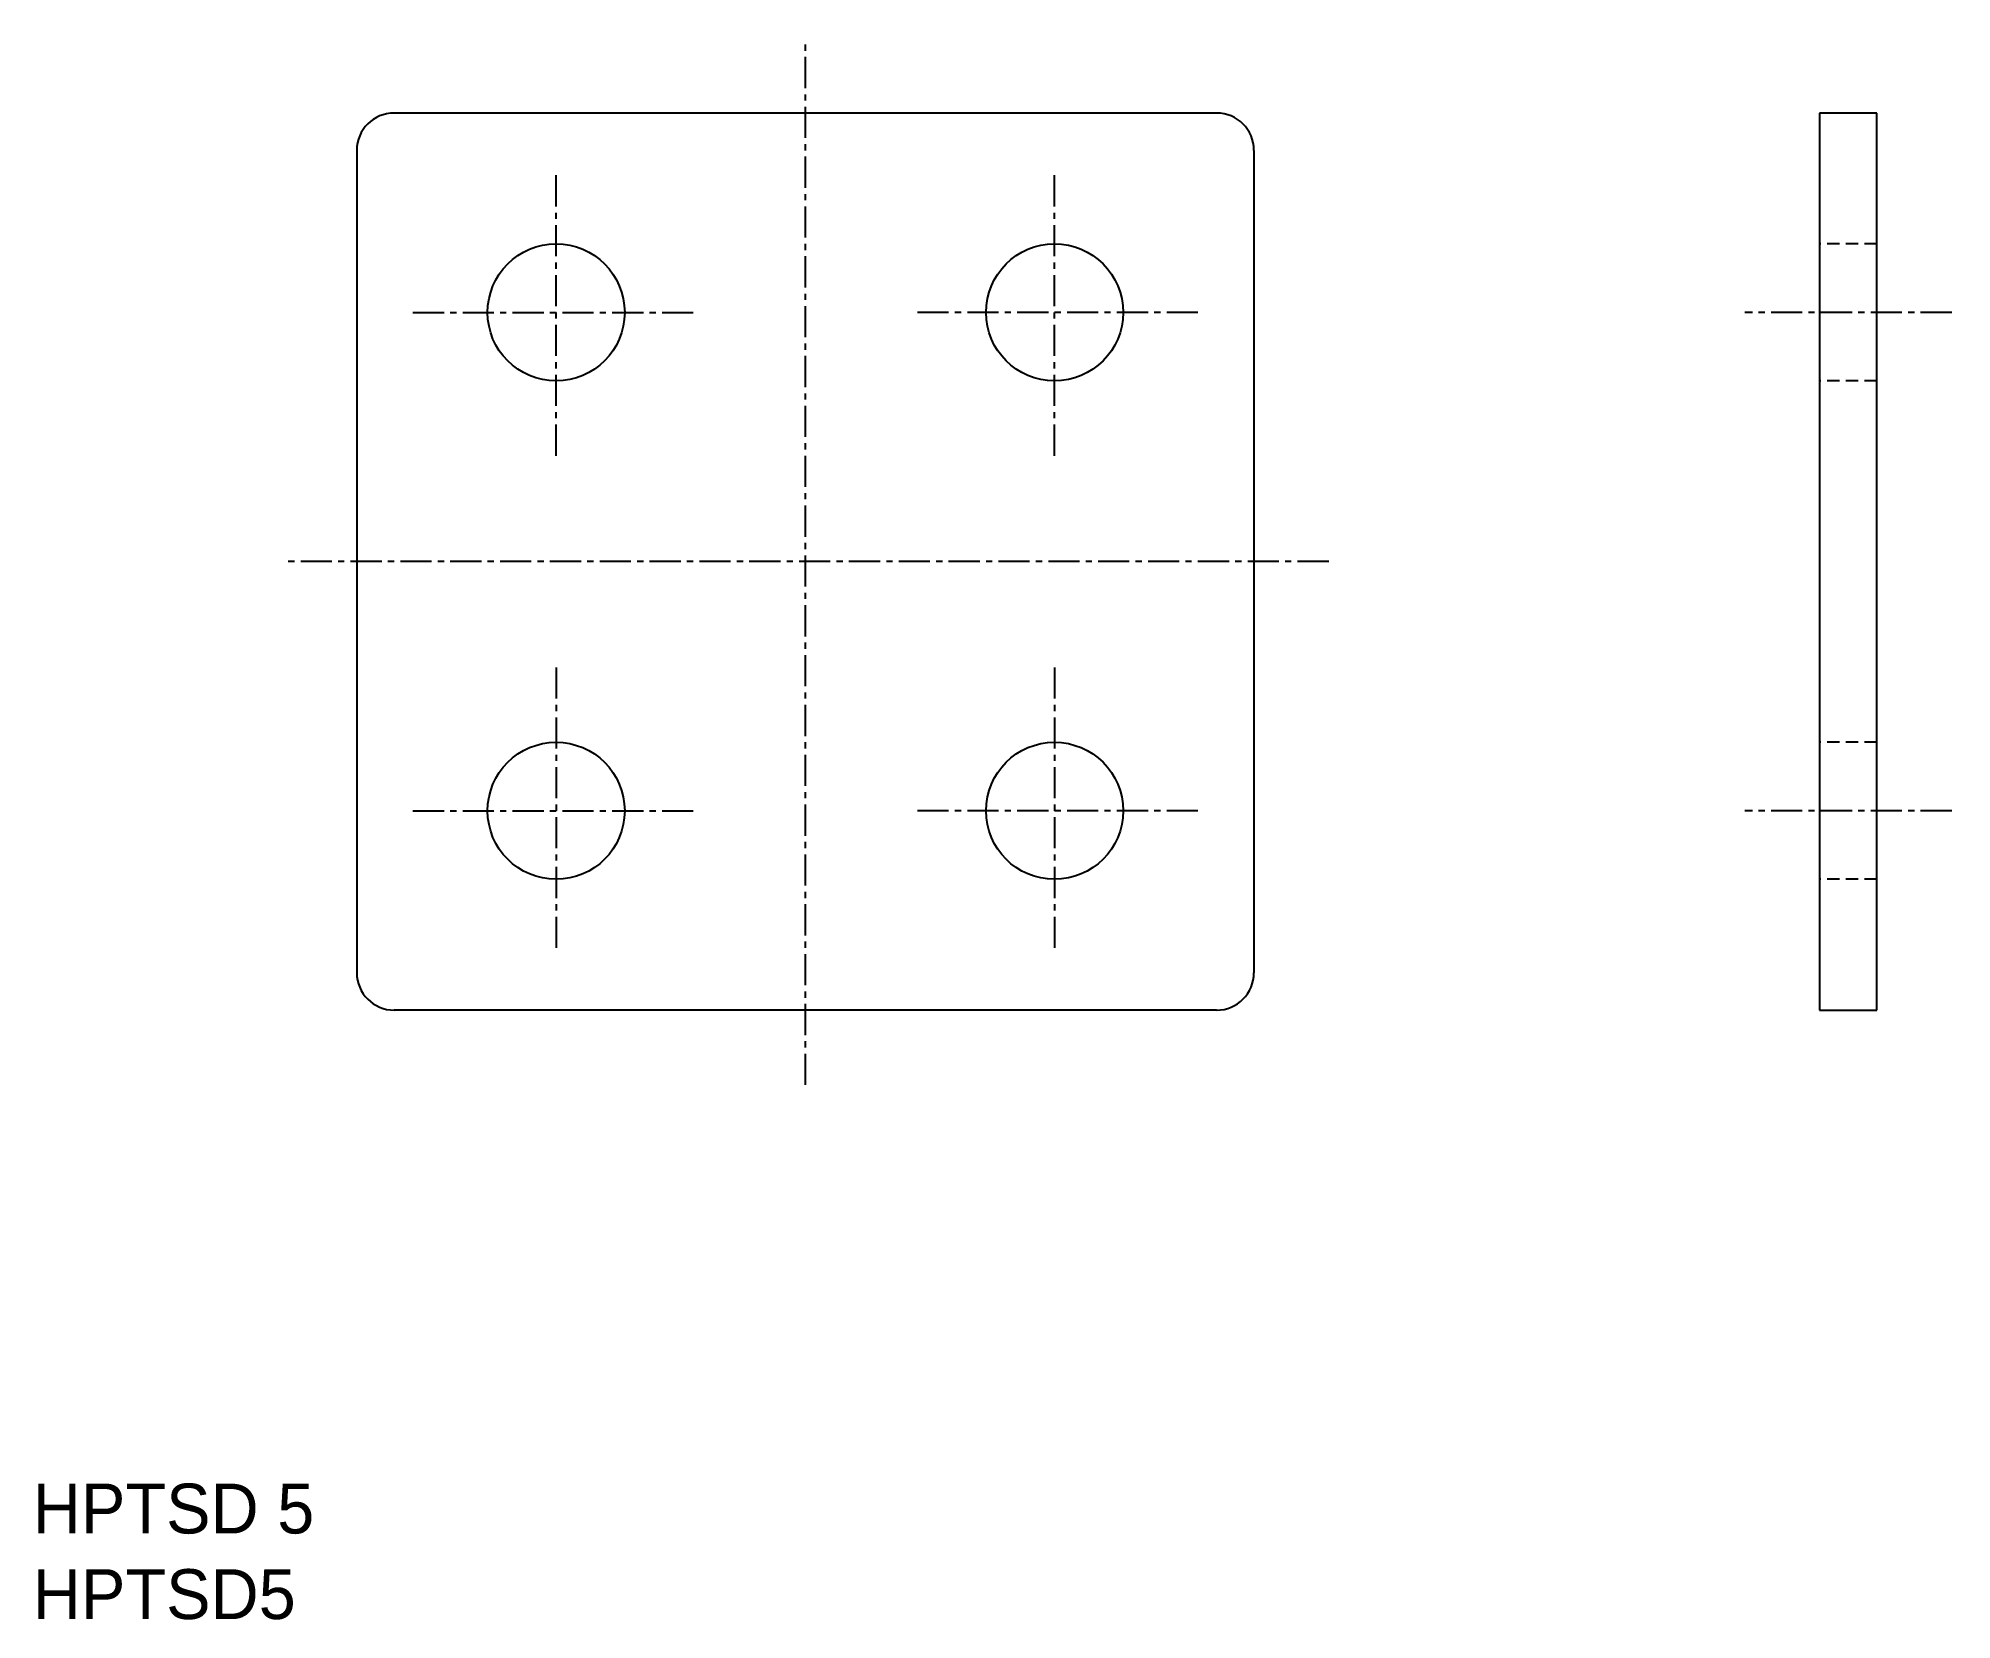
# Model space of a CAD drawing. Extents: x 0.2 to 77, y 0 to 63.4.
import ezdxf

# ---------------------------------------------------------------- set-up
doc = ezdxf.new("R2010")
doc.units = 0
doc.linetypes.add('CENTER', pattern=[2, 1.25, -0.25, 0.25, -0.25])
doc.linetypes.add('DASHED', pattern=[0.75, 0.5, -0.25])
doc.layers.get('0').update_dxf_attribs({"linetype": 'CONTINUOUS'})
doc.layers.add('CENTER', color=1, linetype='CENTER')

msp = doc.modelspace()

# ---------------------------------------------------------------- linework, layer by layer
at = {"color": 7, "linetype": 'CONTINUOUS'}
for p, q in [((47.5, 60.433), (14.5, 60.433)), ((71.7, 60.433), (71.7, 24.433)), ((74, 60.433), (71.7, 60.433)), ((74, 24.433), (74, 60.433)), ((13, 58.933), (13, 25.933)), ((49, 58.933), (49, 25.933)), ((47.5, 24.433), (14.5, 24.433)), ((71.7, 24.433), (74, 24.433))]:
    msp.add_line(p, q, dxfattribs=at)
at = {"color": 3, "linetype": 'DASHED'}
for p, q in [((74, 55.183), (71.7, 55.183)), ((74, 49.683), (71.7, 49.683)), ((74, 35.183), (71.7, 35.183)), ((74, 29.683), (71.7, 29.683))]:
    msp.add_line(p, q, dxfattribs=at)
at = {"color": 7, "linetype": 'CONTINUOUS'}
for centre in [(21, 52.433), (41, 52.433), (21, 32.433), (41, 32.433)]:
    msp.add_circle(centre, 2.75, dxfattribs=at)
for centre, start, end in [((14.5, 58.933), 90, 180), ((47.5, 58.933), 360, 90), ((14.5, 25.933), 180, 270), ((47.5, 25.933), 270, 360)]:
    msp.add_arc(centre, 1.5, start, end, dxfattribs=at)
at = {"layer": 'CENTER', "color": 1, "linetype": 'CENTER'}
for p, q in [((31, 21.433), (31, 63.433)), ((21, 46.683), (21, 58.183)), ((41, 46.683), (41, 58.183)), ((15.25, 52.433), (26.75, 52.433)), ((46.75, 52.433), (35.25, 52.433)), ((77, 52.433), (68.7, 52.433)), ((52, 42.433), (10, 42.433)), ((21, 38.183), (21, 26.683)), ((41, 38.183), (41, 26.683)), ((15.25, 32.433), (26.75, 32.433)), ((46.75, 32.433), (35.25, 32.433)), ((77, 32.433), (68.7, 32.433))]:
    msp.add_line(p, q, dxfattribs=at)

# ---------------------------------------------------------------- texts
at = {"color": 7, "linetype": 'CONTINUOUS'}
for s, p in [('HPTSD 5', (0, 3.433)), ('HPTSD5', (0, 0))]:
    msp.add_text(s, height=2, dxfattribs=at).set_placement(p)

doc.saveas('drawing.dxf')
